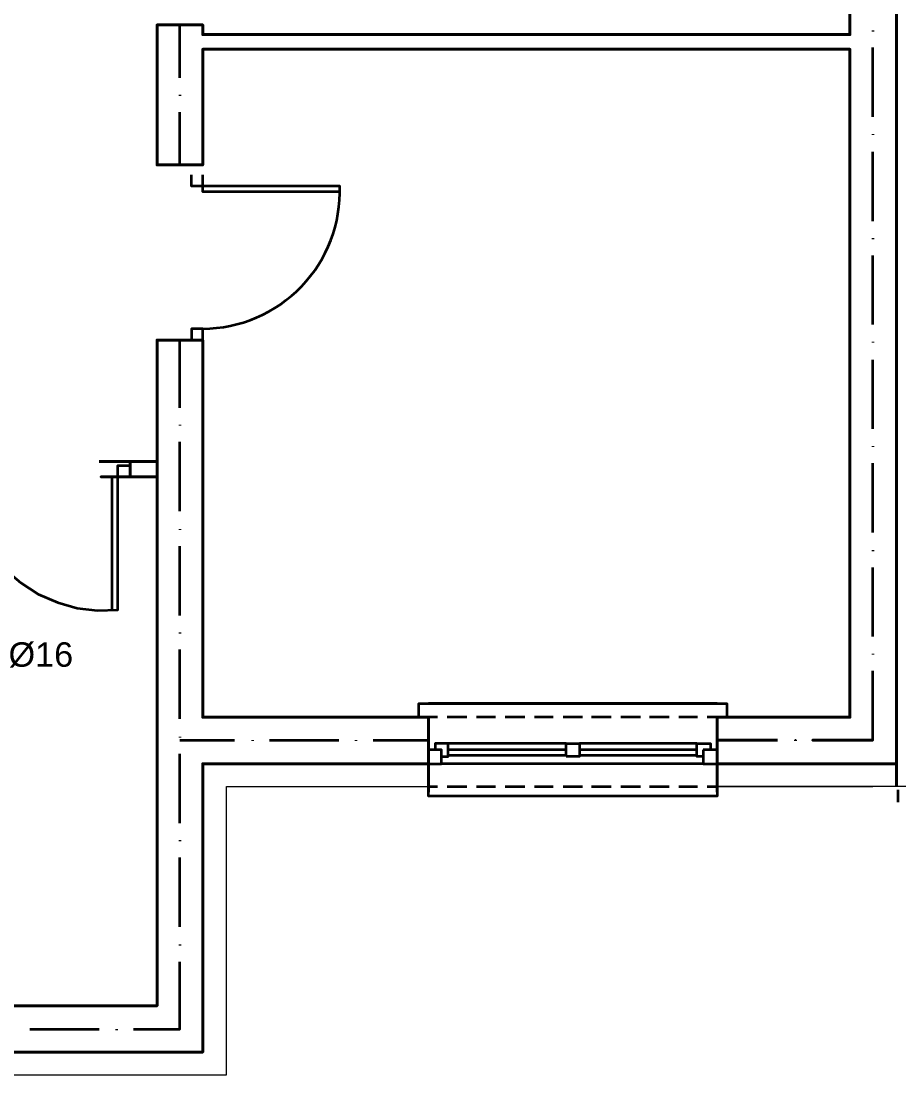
# Model space of a CAD drawing. Header units: millimetres. Extents: x 135 to 13042, y 991 to 8969.
# Drawn here: x 9062.2 to 9466, y 6298.5 to 6783.6 of the extents above; entities that cross this region are included whole.
import ezdxf
from ezdxf import colors
from ezdxf.entities.mleader import LeaderData, LeaderLine
from ezdxf.math import Vec2, Vec3

# ---------------------------------------------------------------- set-up
doc = ezdxf.new("R2010")
doc.units = ezdxf.units.MM
doc.layers.add('woda ciepła średnice', color=10, linetype='Continuous')
doc.styles.get("Standard").update_dxf_attribs({"font": 'arial.ttf'})

msp = doc.modelspace()

# ---------------------------------------------------------------- linework, layer by layer
at = {"lineweight": 40}
for points in [[(9464.91, 6431.26), (9464.91, 7270.81)], [(9443.53, 6463.13), (9382.42, 6463.13), (9443.53, 6463.13), (9443.53, 6770.61), (9145.81, 6770.61), (9145.81, 6717.36), (9124.81, 6717.36), (9124.81, 6781.85), (9145.81, 6781.85), (9145.81, 6777.35), (9443.53, 6777.35), (9443.53, 7238.94), (9395.54, 7238.94), (9443.53, 7238.94)], [(9249.68, 6431.26), (9249.68, 6463.13), (9145.81, 6463.13), (9145.81, 6636.74), (9124.81, 6636.74), (9124.81, 6330.39), (9029.2, 6330.39), (9029.2, 6298.52)], [(9112.44, 6573.75), (9124.81, 6573.75), (9112.44, 6573.75), (9112.44, 6580.87), (9124.81, 6580.87)], [(9382.42, 6431.26), (9382.42, 6463.13)], [(9029.2, 6309.02), (9145.81, 6309.02), (9145.81, 6441.76), (9249.68, 6441.76)], [(9464.91, 6441.76), (9382.42, 6441.76), (9454.03, 6441.76)]]:
    msp.add_lwpolyline(points, dxfattribs=at)
at = {"lineweight": 35}
for points in [[(9135.31, 6757.48), (9135.31, 6781.85)], [(9226.8, 6777.35), (9246.68, 6777.35)], [(9454.03, 6779.23), (9454.03, 6778.86)], [(9226.8, 6770.61), (9246.68, 6770.61)], [(9454.03, 6739.48), (9454.03, 6771.35)], [(9124.81, 6753.36), (9124.81, 6733.49)], [(9135.31, 6749.61), (9135.31, 6749.23)], [(9135.31, 6717.36), (9135.31, 6741.73)], [(9454.03, 6731.61), (9454.03, 6731.24)], [(9454.03, 6691.49), (9454.03, 6723.36)], [(9208.81, 6704.99), (9145.81, 6704.99), (9145.81, 6712.86)], [(9454.03, 6683.61), (9454.03, 6683.24)], [(9454.03, 6643.87), (9454.03, 6675.74)], [(9135.31, 6605.62), (9135.31, 6636.74)], [(9454.03, 6635.99), (9454.03, 6635.62)], [(9454.03, 6595.87), (9454.03, 6627.74)], [(9135.31, 6597.74), (9135.31, 6597.37)], [(9135.31, 6558), (9135.31, 6589.87)], [(9454.03, 6588), (9454.03, 6587.62)], [(9037.07, 6576.37), (9037.07, 6573.75), (9031.82, 6573.75), (9031.82, 6579), (9037.07, 6579), (9037.07, 6573.75), (9037.82, 6564.37), (9040.44, 6555.38), (9043.82, 6546.38), (9049.07, 6538.5), (9055.07, 6531), (9062.19, 6525), (9070.07, 6519.75), (9079.07, 6516), (9088.07, 6513.38), (9097.44, 6512.25), (9106.81, 6512.62), (9106.81, 6573.75), (9106.81, 6579), (9112.06, 6579)], [(9454.03, 6548.25), (9454.03, 6580.12)], [(9104.19, 6512.62), (9104.19, 6573.75), (9112.06, 6573.75)], [(9135.31, 6549.75), (9135.31, 6549.38)], [(9135.31, 6510), (9135.31, 6541.87)], [(9454.03, 6540), (9454.03, 6539.63)], [(9454.03, 6500.26), (9454.03, 6532.12)], [(9145.81, 6493.88), (9145.81, 6513.38)], [(9145.81, 6512.62), (9145.81, 6493.13)], [(9443.53, 6493.88), (9443.53, 6513.38)], [(9443.53, 6512.62), (9443.53, 6493.13)], [(9135.31, 6502.13), (9135.31, 6501.75)], [(9135.31, 6462.38), (9135.31, 6494.26)], [(9454.03, 6492.38), (9454.03, 6492)], [(9454.03, 6452.63), (9426.29, 6452.63), (9454.03, 6452.63), (9454.03, 6484.51)], [(9253.8, 6463.13), (9245.18, 6463.13), (9245.18, 6469.51), (9386.92, 6469.51), (9386.92, 6463.13), (9377.91, 6463.13)], [(9382.42, 6469.51), (9249.68, 6469.51)], [(9382.42, 6428.63), (9382.42, 6463.13), (9382.42, 6426.76), (9249.68, 6426.76), (9249.68, 6463.13), (9249.68, 6428.63)], [(9267.3, 6463.13), (9258.3, 6463.13)], [(9280.42, 6463.13), (9271.8, 6463.13)], [(9293.92, 6463.13), (9284.92, 6463.13)], [(9307.05, 6463.13), (9298.42, 6463.13)], [(9320.54, 6463.13), (9311.55, 6463.13)], [(9333.67, 6463.13), (9324.67, 6463.13)], [(9347.17, 6463.13), (9338.17, 6463.13)], [(9360.29, 6463.13), (9351.29, 6463.13)], [(9373.42, 6463.13), (9364.79, 6463.13)], [(9135.31, 6454.13), (9135.31, 6453.76)], [(9135.31, 6452.63), (9160.43, 6452.63)], [(9168.69, 6452.63), (9168.69, 6452.26)], [(9176.56, 6452.63), (9208.43, 6452.63)], [(9216.3, 6452.63), (9216.3, 6452.26)], [(9224.18, 6452.63), (9249.68, 6452.63)], [(9255.67, 6445.13), (9258.67, 6445.13), (9258.67, 6451.13), (9252.68, 6451.13), (9252.68, 6448.13)], [(9313.05, 6451.13), (9258.67, 6451.13)], [(9313.05, 6448.13), (9258.67, 6448.13)], [(9376.04, 6445.13), (9373.04, 6445.13), (9373.04, 6451.13), (9319.05, 6451.13)], [(9373.04, 6448.13), (9319.05, 6448.13)], [(9373.04, 6451.13), (9379.41, 6451.13), (9379.41, 6448.13)], [(9135.31, 6414.39), (9135.31, 6446.26)], [(9376.04, 6441.76), (9255.67, 6441.76)], [(9313.05, 6445.51), (9258.67, 6445.51)], [(9373.04, 6445.51), (9319.05, 6445.51)], [(9249.68, 6431.26), (9253.8, 6431.26)], [(9258.3, 6431.26), (9267.3, 6431.26)], [(9271.8, 6431.26), (9280.42, 6431.26)], [(9284.92, 6431.26), (9293.92, 6431.26)], [(9298.42, 6431.26), (9307.05, 6431.26)], [(9311.55, 6431.26), (9320.54, 6431.26)], [(9324.67, 6431.26), (9333.67, 6431.26)], [(9338.17, 6431.26), (9347.17, 6431.26)], [(9351.29, 6431.26), (9360.29, 6431.26)], [(9364.79, 6431.26), (9373.42, 6431.26)], [(9377.91, 6431.26), (9382.42, 6431.26)], [(9465.66, 6424.13), (9465.66, 6429.76)], [(9135.31, 6406.51), (9135.31, 6406.14)], [(9135.31, 6366.76), (9135.31, 6398.64)], [(9135.31, 6358.52), (9135.31, 6358.14)], [(9113.94, 6319.52), (9135.31, 6319.52), (9135.31, 6350.64)], [(9118.06, 6330.39), (9098.19, 6330.39)], [(9066.32, 6319.52), (9098.19, 6319.52)], [(9106.06, 6319.52), (9106.06, 6319.14)]]:
    msp.add_lwpolyline(points, dxfattribs=at)
msp.add_lwpolyline([(9145.81, 6641.99, 0.424244), (9208.81, 6707.61), (9145.81, 6707.61), (9140.56, 6707.61), (9140.56, 6712.86)], format="xyb", dxfattribs=at)
for points in [[(9140.56, 6636.74), (9145.81, 6636.74), (9145.81, 6641.99), (9140.56, 6641.99)], [(9098.19, 6580.87), (9118.06, 6580.87)], [(9118.81, 6573.75), (9098.94, 6573.75)], [(9124.81, 6513.38), (9124.81, 6493.88)], [(9410.16, 6452.63), (9382.42, 6452.63)], [(9418.41, 6452.26), (9418.41, 6452.63)], [(9249.68, 6448.13), (9249.68, 6441.76), (9255.68, 6441.76), (9255.68, 6448.13)], [(9313.05, 6445.13), (9313.05, 6451.13), (9316.05, 6451.13), (9319.05, 6451.13), (9319.05, 6445.13), (9316.05, 6445.13)], [(9376.04, 6448.13), (9376.04, 6441.76), (9382.42, 6441.76), (9382.42, 6448.13)]]:
    msp.add_lwpolyline(points, close=True, dxfattribs=at)
at = {"lineweight": 9}
for points in [[(9029.2, 6298.52), (9156.69, 6298.52), (9156.69, 6431.26), (9249.68, 6431.26)], [(9548.9, 6431.26), (9464.91, 6431.26), (9382.42, 6431.26), (9454.03, 6431.26)]]:
    msp.add_lwpolyline(points, dxfattribs=at)

# ---------------------------------------------------------------- leaders
at = {"layer": 'woda ciepła średnice', "linetype": 'ByBlock', "lineweight": 35}
ml = msp.add_multileader_mtext('Standard', dxfattribs=at)
ml.set_content('%%C16', color=256)
ml.set_leader_properties()
ml.build(insert=Vec2(0, 0))
ml.multileader.update_dxf_attribs({"arrow_head_size": 3})
ctx = ml.context
ctx.base_point, ctx.char_height, ctx.arrow_head_size, ctx.landing_gap_size, ctx.plane_origin = Vec3(9054.99, 6491.8), 11.25, 3, 1.5, Vec3(9052.21, 6511.18)
notes = []
notes.append((ctx, [(0, (1, 1, 0), (9046.99, 6491.8), (1, 0), 8, [(0, [(9052.21, 6511.18)], 0, [])])]))
ctx.mtext.insert, ctx.mtext.flow_direction = Vec3(9056.49, 6497.65), 5
for ctx, leaders in notes:
    for number, flags, end, landing, length, lines in leaders:
        leader = LeaderData()
        leader.index, (leader.has_last_leader_line, leader.has_dogleg_vector, leader.attachment_direction) = number, flags
        leader.last_leader_point, leader.dogleg_vector, leader.dogleg_length = Vec3(end), Vec3(landing), length
        for number, points, colour, breaks in lines:
            line = LeaderLine()
            line.index, line.vertices, line.color, line.breaks = number, Vec3.list(points), colors.encode_raw_color(colour), breaks
            leader.lines.append(line)
        ctx.leaders.append(leader)

doc.saveas('drawing.dxf')
